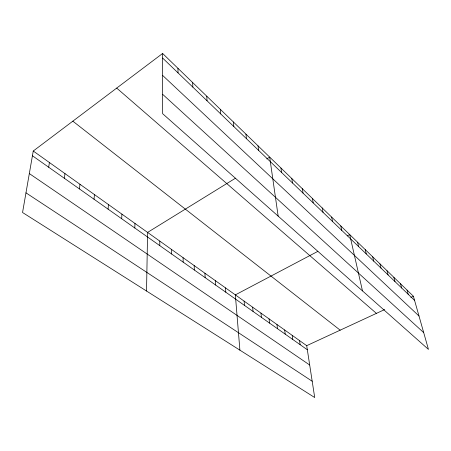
<?xml version="1.0" encoding="UTF-8"?>
<svg xmlns="http://www.w3.org/2000/svg" width="451" height="451" viewBox="0 0 451 451"><rect width="100%" height="100%" fill="white"/><g stroke="black" fill="none" stroke-linecap="round" stroke-linejoin="round"><path stroke-width="0.68" d="M159.784 245.632L159.795 241.105M146.536 291.036L147.584 232.412L235.523 178.179M134.81 228.009L134.967 223.425M121.685 218.741L121.917 214.14M108.105 209.157L108.415 204.529M94.039 199.235L94.439 194.584M79.472 188.952L79.968 184.279M64.363 178.292L64.961 173.596M48.697 167.231L49.401 162.523M33.25 151.023L22.55 212.511L314.708 397.534L306.703 345.675L33.25 151.023L162.619 53.466L413.398 296.239L428.45 349.395L162.648 113.697L162.619 53.466M266.761 158.915L269.681 157.111L278.16 216.125M317.876 251.342L235.343 294.881L239.904 350.162M347.219 235.862L349.683 234.559L362.48 290.895M306.703 345.675L384.703 309.538M410.889 297.401L413.398 296.239M25.972 192.848L312.193 381.242M29.326 173.573L309.685 365.006M32.427 155.753L307.334 349.762M72.836 121.172L340.178 330.166M116.702 88.092L376.41 313.377M162.636 94.304L423.709 332.641M162.631 75.418L418.99 315.999M162.619 58.055L414.576 300.411M407.05 290.1L408.217 294.294M400.539 283.797L401.689 288.014M393.858 277.326L394.986 281.565M386.992 270.679L388.102 274.947M379.939 263.852L381.033 268.142M372.689 256.833L373.761 261.152M365.237 249.617L366.285 253.958M357.57 242.198L358.596 246.562M340.809 225.968L341.773 230.382M331.643 217.094L332.573 221.531M322.172 207.928L323.063 212.387M312.385 198.451L313.236 202.927M302.255 188.648L303.066 193.146M291.78 178.5L292.541 183.021M280.928 167.998L281.638 172.536M299.537 340.573L300.146 344.688M292.197 335.347L292.778 339.485M284.677 329.997L285.229 334.157M258.023 145.825L258.62 150.397M276.965 324.506L277.489 328.7M269.061 318.88L269.557 323.102M245.93 134.116L246.46 138.699M260.954 313.112L261.422 317.357M252.639 307.193L253.067 311.466M233.37 121.962L233.832 126.551M244.104 301.116L244.498 305.417M220.325 109.328L220.708 113.928M225.506 287.873L225.816 292.231M206.761 96.198L207.054 100.799M215.375 280.663L215.64 285.049M204.934 273.233L205.149 277.647M192.639 82.527L192.848 87.133M194.172 265.571L194.336 270.014M183.072 257.673L183.179 262.144M177.942 68.298L178.049 72.893M171.617 249.521L171.668 254.02"/></g></svg>
